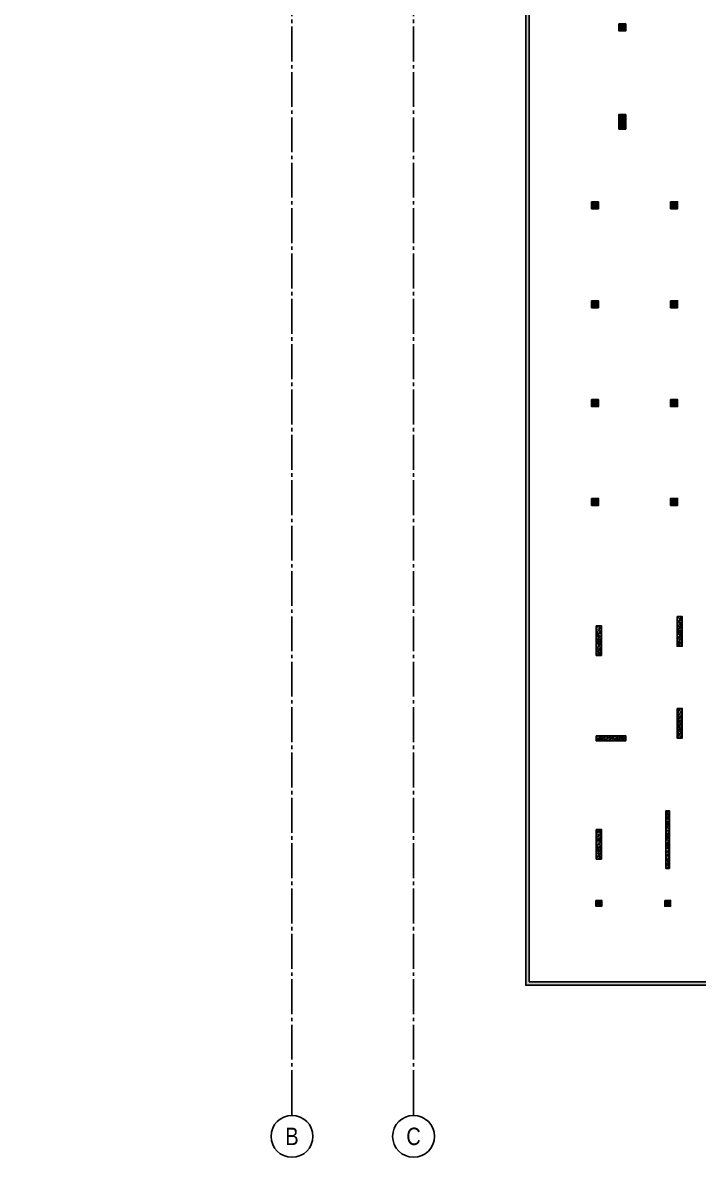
# Model space of a CAD drawing. Header units: millimetres. Extents: x 379264 to 1158416, y -283062 to 356890.
# Drawn here: x 393561 to 451642, y 71428 to 168967 of the extents above; entities that cross this region are included whole.
import ezdxf
from ezdxf.enums import TextEntityAlignment as Align

# ---------------------------------------------------------------- set-up
doc = ezdxf.new("R2010")
doc.units = ezdxf.units.MM
doc.linetypes.add('MB_Luoi truc$0$Center101', pattern=[13, 10, -1, 1, -1])
for name, color, linetype in [('mb_cot ham 2$0$Concrete Hatch', 218, 'Continuous'), ('mb_cot ham 2$0$Concrete Line', 6, 'Continuous'), ('mb_cot ham 2$0$Concrete Solid', 216, 'Continuous'), ('MB_Luoi truc$0$Grid', 34, 'Continuous'), ('MB_Luoi truc$0$Grid Line', 251, 'MB_Luoi truc$0$Center101')]:
    doc.layers.add(name, color=color, linetype=linetype)
doc.styles.add('MB_Luoi truc$0$Grid A-F$0$VNI-HelveCB', font='VHELVCB_0.TTF')

# ---------------------------------------------------------------- blocks, each defined once
blk = doc.blocks.new('*U1597')
at = {"layer": 'MB_Luoi truc$0$Grid', "lineweight": -2}
blk.add_line((0, -3), (0, 0), dxfattribs=at)
blk.add_circle((0, -9), 6, dxfattribs=at)
at = {"layer": 'MB_Luoi truc$0$Grid Line'}
blk.add_line((0, 0), (0, 631), dxfattribs=at)
at = {"layer": 'MB_Luoi truc$0$Grid', "lineweight": -2, "style": 'MB_Luoi truc$0$Grid A-F$0$VNI-HelveCB'}
for tag, p in [('GRIDSUB', (0, 640)), ('GRID', (0, -9))]:
    blk.add_attdef(tag, text='', height=5, dxfattribs=at).set_placement(p, align=Align.MIDDLE)
blk = doc.blocks.new('*U1647')
at = {"layer": 'mb_cot ham 2$0$Concrete Hatch'}
h = blk.add_hatch(dxfattribs=at)
h.set_pattern_fill('CONCRETE', color=256, scale=50, style=0, pattern_type=2)
h.set_pattern_definition([(45, (-150, -150), (-176.78, 176.78), []), (45, (-150, -100), (-353.55, 353.55), []), (50, (-150, -150), (358.63, -31.38), [37.5, -412.5]), (355, (-150, -150), (-69.38, 376.1), [30, -330]), (100.45, (-120.1, -152.6), (289.25, 344.72), [31.87, -350.57]), (46.18, (-150, -50), (533.6, -82.76), [56.25, -618.75]), (96.64, (-105.53, -56.9), (467.33, 487.06), [47.8, -525.86]), (351.18, (-150, -50), (467.33, 487.06), [45, -495]), (21, (-100, -75), (298.45, -201.3), [37.5, -412.5]), (326, (-100, -75), (121.66, 362.58), [30, -330]), (71.45, (-75.13, -91.78), (420.1, 161.27), [31.87, -350.57]), (37.5, (-150, -150), (6.08, 166.447), [0, -326, 0, -335, 0, -331.25]), (7.5, (-150, -150), (131.535, 197.206), [0, -191, 0, -318.5, 0, -126.25]), (327.5, (-261.5, -150), (266.91, -11.277), [0, -125, 0, -390, 0, -517.5]), (317.5, (-311.5, -150), (291.59, 50.05), [0, -162.5, 0, -259, 0, -367.5]), (0, (25, 25), (0, 875), [87.5, -787.5]), (0, (287.5, 200), (0, 875), [87.5, -787.5]), (0, (112.5, 550), (0, 875), [87.5, -350, 87.5, -350]), (90, (25, 25), (-875, 5e-14), [87.5, -787.5]), (90, (112.5, 550), (-875, 5e-14), [87.5, -787.5]), (90, (375, 200), (-875, 5e-14), [87.5, -787.5]), (90, (550, 462.5), (-875, 5e-14), [87.5, -787.5]), (135, (112.5, 25), (-875, 9e-14), [123.76, -1113.7]), (135, (200, 550), (-875, 9e-14), [123.76, -1113.7]), (45, (287.5, 200), (9e-14, 875), [123.76, -247.49, 123.76, -742.46]), (0, (-325, -150), (87.5, 87.5), [-175, 0])])
h.paths.add_polyline_path([(-300, 200), (-300, -300), (200, -300), (200, 200)])
at = {"layer": 'mb_cot ham 2$0$Concrete Solid'}
blk.add_hatch(color=256, dxfattribs=at).paths.add_polyline_path([(-300, 200), (-300, -300), (200, -300), (200, 200)])
at = {"layer": 'mb_cot ham 2$0$Concrete Line'}
blk.add_lwpolyline([(-300, 200), (-300, -300), (200, -300), (200, 200)], close=True, dxfattribs=at)
blk = doc.blocks.new('*U1650')
at = {"layer": 'mb_cot ham 2$0$Concrete Hatch'}
h = blk.add_hatch(dxfattribs=at)
h.set_pattern_fill('CONCRETE', color=256, scale=50, style=0, pattern_type=2)
h.set_pattern_definition([(45, (-50, -250), (-176.78, 176.78), []), (45, (-50, -200), (-353.55, 353.55), []), (50, (-50, -250), (358.63, -31.38), [37.5, -412.5]), (355, (-50, -250), (-69.38, 376.1), [30, -330]), (100.45, (-20.1, -252.6), (289.25, 344.72), [31.87, -350.57]), (46.18, (-50, -150), (533.62, -82.76), [56.25, -618.75]), (96.64, (-5.53, -156.9), (467.33, 487.06), [47.8, -525.86]), (351.18, (-50, -150), (467.33, 487.06), [45, -495]), (21, (0, -175), (298.45, -201.31), [37.5, -412.5]), (326, (0, -175), (121.66, 362.58), [30, -330]), (71.45, (24.87, -191.78), (420.1, 161.27), [31.87, -350.57]), (37.5, (-50, -250), (6.08, 166.447), [0, -326, 0, -335, 0, -331.25]), (7.5, (-50, -250), (131.535, 197.206), [0, -191, 0, -318.5, 0, -126.25]), (327.5, (-161.5, -250), (266.91, -11.277), [0, -125, 0, -390, 0, -517.5]), (317.5, (-211.5, -250), (291.59, 50.05), [0, -162.5, 0, -259, 0, -367.5]), (0, (125, -75), (0, 875), [87.5, -787.5]), (0, (387.5, 100), (0, 875), [87.5, -787.5]), (0, (212.5, 450), (0, 875), [87.5, -350, 87.5, -350]), (90, (125, -75), (-875, 5e-14), [87.5, -787.5]), (90, (212.5, 450), (-875, 5e-14), [87.5, -787.5]), (90, (475, 100), (-875, 5e-14), [87.5, -787.5]), (90, (650, 362.5), (-875, 5e-14), [87.5, -787.5]), (135, (212.5, -75), (-875, 9e-14), [123.76, -1113.7]), (135, (300, 450), (-875, 9e-14), [123.76, -1113.7]), (45, (387.5, 100), (9e-14, 875), [123.76, -247.49, 123.76, -742.46]), (0, (-225, -250), (87.5, 87.5), [-175, 0])])
h.paths.add_polyline_path([(-300, 200), (-300, -400), (300, -400), (300, 200)])
at = {"layer": 'mb_cot ham 2$0$Concrete Solid'}
blk.add_hatch(color=256, dxfattribs=at).paths.add_polyline_path([(-300, 200), (-300, -400), (300, -400), (300, 200)])
at = {"layer": 'mb_cot ham 2$0$Concrete Line'}
blk.add_lwpolyline([(-300, 200), (-300, -400), (300, -400), (300, 200)], close=True, dxfattribs=at)
blk = doc.blocks.new('*U1606')
at = {"layer": 'mb_cot ham 2$0$Concrete Hatch'}
h = blk.add_hatch(dxfattribs=at)
h.set_pattern_fill('CONCRETE', color=256, scale=50, style=0, pattern_type=2)
h.set_pattern_definition([(45, (-100, -2300), (-176.777, 176.777), []), (45, (-100, -2250), (-353.55, 353.55), []), (50, (-100, -2300), (358.63, -31.376), [37.5, -412.5]), (355, (-100, -2300), (-69.376, 376.096), [30, -330]), (100.451, (-70.1, -2302.6), (289.255, 344.72), [31.87, -350.57]), (46.184, (-100, -2200), (533.62, -82.76), [56.25, -618.75]), (96.636, (-55.53, -2206.9), (467.33, 487.06), [47.81, -525.86]), (351.184, (-100, -2200), (467.33, 487.06), [45, -495]), (21, (-50, -2225), (298.454, -201.31), [37.5, -412.5]), (326, (-50, -2225), (121.66, 362.575), [30, -330]), (71.451, (-25.13, -2241.78), (420.11, 161.265), [31.87, -350.57]), (37.5, (-100, -2300), (6.08, 166.447), [0, -326, 0, -335, 0, -331.25]), (7.5, (-100, -2300), (131.535, 197.206), [0, -191, 0, -318.5, 0, -126.25]), (327.5, (-211.5, -2300), (266.911, -11.2774), [0, -125, 0, -390, 0, -517.5]), (317.5, (-261.5, -2300), (291.593, 50.052), [0, -162.5, 0, -259, 0, -367.5]), (0, (75, -2125), (0, 875), [87.5, -787.5]), (0, (337.5, -1950), (0, 875), [87.5, -787.5]), (0, (162.5, -1600), (0, 875), [87.5, -350, 87.5, -350]), (90, (75, -2125), (-875, 5e-14), [87.5, -787.5]), (90, (162.5, -1600), (-875, 5e-14), [87.5, -787.5]), (90, (425, -1950), (-875, 5e-14), [87.5, -787.5]), (90, (600, -1687.5), (-875, 5e-14), [87.5, -787.5]), (135, (162.5, -2125), (-875.02, 9e-14), [123.76, -1113.7]), (135, (250, -1600), (-875.02, 9e-14), [123.76, -1113.7]), (45, (337.5, -1950), (9e-14, 875.02), [123.76, -247.49, 123.76, -742.46]), (0, (-275, -2300), (87.5, 87.5), [-175, 0])])
h.paths.add_polyline_path([(-250, 150), (-250, -2400), (200, -2400), (200, 150)])
at = {"layer": 'mb_cot ham 2$0$Concrete Solid'}
blk.add_hatch(color=256, dxfattribs=at).paths.add_polyline_path([(-250, 150), (-250, -2400), (200, -2400), (200, 150)])
at = {"layer": 'mb_cot ham 2$0$Concrete Line'}
blk.add_lwpolyline([(-250, 150), (-250, -2400), (200, -2400), (200, 150)], close=True, dxfattribs=at)
blk = doc.blocks.new('*U1615')
at = {"layer": 'mb_cot ham 2$0$Concrete Hatch'}
h = blk.add_hatch(dxfattribs=at)
h.set_pattern_fill('CONCRETE', color=256, scale=50, style=0, pattern_type=2)
h.set_pattern_definition([(45, (-200, -2300), (-176.777, 176.777), []), (45, (-200, -2250), (-353.55, 353.55), []), (50, (-200, -2300), (358.63, -31.376), [37.5, -412.5]), (355, (-200, -2300), (-69.376, 376.096), [30, -330]), (100.451, (-170.1, -2302.6), (289.255, 344.72), [31.87, -350.57]), (46.184, (-200, -2200), (533.62, -82.76), [56.25, -618.75]), (96.636, (-155.53, -2206.9), (467.33, 487.06), [47.81, -525.86]), (351.184, (-200, -2200), (467.33, 487.06), [45, -495]), (21, (-150, -2225), (298.454, -201.31), [37.5, -412.5]), (326, (-150, -2225), (121.66, 362.575), [30, -330]), (71.451, (-125.13, -2241.78), (420.11, 161.265), [31.87, -350.57]), (37.5, (-200, -2300), (6.08, 166.447), [0, -326, 0, -335, 0, -331.25]), (7.5, (-200, -2300), (131.535, 197.206), [0, -191, 0, -318.5, 0, -126.25]), (327.5, (-311.5, -2300), (266.911, -11.2774), [0, -125, 0, -390, 0, -517.5]), (317.5, (-361.5, -2300), (291.593, 50.052), [0, -162.5, 0, -259, 0, -367.5]), (0, (-25, -2125), (0, 875), [87.5, -787.5]), (0, (237.5, -1950), (0, 875), [87.5, -787.5]), (0, (62.5, -1600), (0, 875), [87.5, -350, 87.5, -350]), (90, (-25, -2125), (-875, 5e-14), [87.5, -787.5]), (90, (62.5, -1600), (-875, 5e-14), [87.5, -787.5]), (90, (325, -1950), (-875, 5e-14), [87.5, -787.5]), (90, (500, -1687.5), (-875, 5e-14), [87.5, -787.5]), (135, (62.5, -2125), (-875.02, 9e-14), [123.76, -1113.7]), (135, (150, -1600), (-875.02, 9e-14), [123.76, -1113.7]), (45, (237.5, -1950), (9e-14, 875.02), [123.76, -247.49, 123.76, -742.46]), (0, (-375, -2300), (87.5, 87.5), [-175, 0])])
h.paths.add_polyline_path([(-300, 150), (-300, -2400), (150, -2400), (150, 150)])
at = {"layer": 'mb_cot ham 2$0$Concrete Solid'}
blk.add_hatch(color=256, dxfattribs=at).paths.add_polyline_path([(-300, 150), (-300, -2400), (150, -2400), (150, 150)])
at = {"layer": 'mb_cot ham 2$0$Concrete Line'}
blk.add_lwpolyline([(-300, 150), (-300, -2400), (150, -2400), (150, 150)], close=True, dxfattribs=at)
blk = doc.blocks.new('*U1616')
at = {"layer": 'mb_cot ham 2$0$Concrete Hatch'}
h = blk.add_hatch(dxfattribs=at)
h.set_pattern_fill('CONCRETE', color=256, scale=50, style=0, pattern_type=2)
h.set_pattern_definition([(45, (-50, 100), (-176.777, 176.777), []), (45, (-50, 150), (-353.55, 353.55), []), (50, (-50, 100), (358.63, -31.376), [37.5, -412.5]), (355, (-50, 100), (-69.376, 376.096), [30, -330]), (100.451, (-20.1, 97.4), (289.255, 344.72), [31.87, -350.57]), (46.184, (-50, 200), (533.62, -82.76), [56.25, -618.75]), (96.636, (-5.53, 193.1), (467.33, 487.06), [47.805, -525.86]), (351.184, (-50, 200), (467.33, 487.06), [45, -495]), (21, (-1e-10, 175), (298.454, -201.31), [37.5, -412.5]), (326, (-1e-10, 175), (121.66, 362.575), [30, -330]), (71.451, (24.87, 158.22), (420.11, 161.265), [31.87, -350.57]), (37.5, (-50, 100), (6.08, 166.447), [0, -326, 0, -335, 0, -331.25]), (7.5, (-50, 100), (131.535, 197.206), [0, -191, 0, -318.5, 0, -126.25]), (327.5, (-161.5, 100), (266.911, -11.2774), [0, -125, 0, -390, 0, -517.5]), (317.5, (-211.5, 100), (291.593, 50.052), [0, -162.5, 0, -259, 0, -367.5]), (0, (125, 275), (0, 875), [87.5, -787.5]), (0, (387.5, 450), (0, 875), [87.5, -787.5]), (0, (212.5, 800), (0, 875), [87.5, -350, 87.5, -350]), (90, (125, 275), (-875, 5e-14), [87.5, -787.5]), (90, (212.5, 800), (-875, 5e-14), [87.5, -787.5]), (90, (475, 450), (-875, 5e-14), [87.5, -787.5]), (90, (650, 712.5), (-875, 5e-14), [87.5, -787.5]), (135, (212.5, 275), (-875.02, 9e-14), [123.76, -1113.7]), (135, (300, 800), (-875.02, 9e-14), [123.76, -1113.7]), (45, (387.5, 450), (9e-14, 875.02), [123.76, -247.485, 123.76, -742.455]), (0, (-225, 100), (87.5, 87.5), [-175, 0])])
h.paths.add_polyline_path([(-150, 2550), (-150, -2400), (150, -2400), (150, 2550)])
at = {"layer": 'mb_cot ham 2$0$Concrete Solid'}
blk.add_hatch(color=256, dxfattribs=at).paths.add_polyline_path([(-150, 2550), (-150, -2400), (150, -2400), (150, 2550)])
at = {"layer": 'mb_cot ham 2$0$Concrete Line'}
blk.add_lwpolyline([(-150, 2550), (-150, -2400), (150, -2400), (150, 2550)], close=True, dxfattribs=at)
blk = doc.blocks.new('*U1617')
at = {"layer": 'mb_cot ham 2$0$Concrete Hatch'}
h = blk.add_hatch(dxfattribs=at)
h.set_pattern_fill('CONCRETE', color=256, scale=50, style=0, pattern_type=2)
h.set_pattern_definition([(45, (2000, -300), (-176.777, 176.777), []), (45, (2000, -250), (-353.55, 353.55), []), (50, (2000, -300), (358.63, -31.376), [37.5, -412.5]), (355, (2000, -300), (-69.376, 376.096), [30, -330]), (100.451, (2029.9, -302.6), (289.255, 344.72), [31.87, -350.57]), (46.184, (2000, -200), (533.62, -82.76), [56.25, -618.75]), (96.636, (2044.47, -206.9), (467.33, 487.06), [47.8, -525.86]), (351.184, (2000, -200), (467.33, 487.06), [45, -495]), (21, (2050, -225), (298.454, -201.31), [37.5, -412.5]), (326, (2050, -225), (121.66, 362.575), [30, -330]), (71.451, (2074.87, -241.78), (420.11, 161.265), [31.87, -350.57]), (37.5, (2000, -300), (6.08, 166.447), [0, -326, 0, -335, 0, -331.25]), (7.5, (2000, -300), (131.535, 197.206), [0, -191, 0, -318.5, 0, -126.25]), (327.5, (1888.5, -300), (266.911, -11.2774), [0, -125, 0, -390, 0, -517.5]), (317.5, (1838.5, -300), (291.593, 50.052), [0, -162.5, 0, -259, 0, -367.5]), (0, (2175, -125), (0, 875), [87.5, -787.5]), (0, (2437.5, 50), (0, 875), [87.5, -787.5]), (0, (2262.5, 400), (0, 875), [87.5, -350, 87.5, -350]), (90, (2175, -125), (-875, 5e-14), [87.5, -787.5]), (90, (2262.5, 400), (-875, 5e-14), [87.5, -787.5]), (90, (2525, 50), (-875, 5e-14), [87.5, -787.5]), (90, (2700, 312.5), (-875, 5e-14), [87.5, -787.5]), (135, (2262.5, -125), (-875.02, 9e-14), [123.76, -1113.7]), (135, (2350, 400), (-875.02, 9e-14), [123.76, -1113.7]), (45, (2437.5, 50), (9e-14, 875.02), [123.76, -247.485, 123.76, -742.455]), (0, (1825, -300), (87.5, 87.5), [-175, 0])])
h.paths.add_polyline_path([(-250, 100), (-250, -350), (2300, -350), (2300, 100)])
at = {"layer": 'mb_cot ham 2$0$Concrete Solid'}
blk.add_hatch(color=256, dxfattribs=at).paths.add_polyline_path([(-250, 100), (-250, -350), (2300, -350), (2300, 100)])
at = {"layer": 'mb_cot ham 2$0$Concrete Line'}
blk.add_lwpolyline([(-250, 100), (-250, -350), (2300, -350), (2300, 100)], close=True, dxfattribs=at)

msp = doc.modelspace()

# ---------------------------------------------------------------- hatches: boundary and pattern name
at = {"layer": 'mb_cot ham 2$0$Concrete Hatch'}
h = msp.add_hatch(dxfattribs=at)
h.set_pattern_fill('BTCT', color=256, scale=100, style=0, pattern_type=2)
h.set_pattern_definition([(45, (404461.1, 95217.43), (-176.7767, 176.7767), []), (45, (404461.1, 95327.43), (-176.7767, 176.7767), []), (50, (404461.1, 95217.43), (717.2602, -62.7521), [75, -825]), (355, (404461.1, 95217.4), (-138.7513, 752.192), [60, -660]), (100.4514, (404520.9, 95212.2), (578.5094, 689.4395), [63.7402, -701.142]), (46.1842, (404461.1, 95417.4), (1067.241, -165.519), [112.5, -1237.5]), (96.6356, (404550, 95403.6), (934.6627, 974.118), [95.61, -1051.713]), (351.1842, (404461.1, 95417.4), (934.662, 974.1186), [90, -990]), (21, (404561.1, 95367.43), (596.907, -402.6189), [75, -825]), (326, (404561.1, 95367.4), (243.3153, 725.15), [60, -660]), (71.4514, (404610.85, 95333.9), (840.2226, 322.5305), [63.7402, -701.142]), (37.5, (404461.1, 95217.43), (12.15986, 332.89385), [0, -652, 0, -670, 0, -662.5]), (7.5, (404461.1, 95217.43), (263.06954, 394.4117), [0, -382, 0, -637, 0, -252.5]), (327.5, (404238.1, 95217.43), (533.82244, -22.55487), [0, -250, 0, -780, 0, -1035]), (317.5, (404138.1, 95217.43), (583.1862, 100.105), [0, -325, 0, -518, 0, -735]), (0, (404811.1, 95567.4), (0, 1750), [175, -1575]), (0, (405336.1, 95917.4), (0, 1750), [175, -1575]), (0, (404986.1, 96617.4), (0, 1750), [175, -700, 175, -700]), (90, (404811.1, 95567.4), (-1750, 1e-13), [175, -1575]), (90, (404986.1, 96617.4), (-1750, 1e-13), [175, -1575]), (90, (405511.1, 95917.4), (-1750, 1e-13), [175, -1575]), (90, (405861.1, 96442.4), (-1750, 1e-13), [175, -1575]), (135, (404986.1, 95567.4), (-1750.033, 2e-13), [247.52, -2227.4]), (135, (405161.1, 96617.4), (-1750.033, 2e-13), [247.52, -2227.4]), (45, (405336.1, 95917.4), (0, 1750.033), [247.52, -494.97, 247.52, -1484.91]), (0, (404111.1, 95217.43), (175, 175), [-350, 0])])
h.paths.add_polyline_path([(510211.11, 89303.8), (507895.84, 86517.43), (437111.11, 86517.43), (437111.11, 179567.43), (404461.11, 179567.43), (404461.11, 180967.43), (393861.11, 180967.43), (393861.11, 258317.43), (503994.83, 258317.43), (510211.11, 253327.84), (510211.11, 222639.3), (510211.11, 222558.4)], flags=16)
h.paths.add_polyline_path([(504100.34, 258617.43), (393561.11, 258617.43), (393561.11, 180667.43), (404161.11, 180667.43), (404161.11, 179267.43), (436811.11, 179267.43), (436811.11, 86217.43), (508036.61, 86217.43), (510511.11, 89195.42), (510511.11, 253471.73)])
at = {"layer": 'mb_cot ham 2$0$Concrete Solid'}
h = msp.add_hatch(color=256, dxfattribs=at)
h.paths.add_polyline_path([(510211.11, 89303.8), (507895.84, 86517.43), (437111.11, 86517.43), (437111.11, 179567.43), (404461.11, 179567.43), (404461.11, 180967.43), (393861.11, 180967.43), (393861.11, 258317.43), (503994.83, 258317.43), (510211.11, 253327.84)], flags=16)
h.paths.add_polyline_path([(504100.34, 258617.43), (393561.11, 258617.43), (393561.11, 180667.43), (404161.11, 180667.43), (404161.11, 179267.43), (436811.11, 179267.43), (436811.11, 86217.43), (508036.61, 86217.43), (510511.11, 89195.42), (510511.11, 253471.73)])

# ---------------------------------------------------------------- linework, layer by layer
at = {"layer": 'mb_cot ham 2$0$Concrete Line'}
for points in [[(436811.11, 179267.43), (404161.11, 179267.43), (404161.11, 180667.43), (393561.11, 180667.43), (393561.11, 258617.43), (504100.34, 258617.43), (510511.11, 253471.73), (510511.11, 89195.42), (508036.61, 86217.43), (436811.11, 86217.43)], [(437111.11, 179567.43), (404461.11, 179567.43), (404461.11, 180967.43), (393861.11, 180967.43), (393861.11, 258317.43), (503994.83, 258317.43), (510211.11, 253327.84), (510211.11, 89303.8), (507895.84, 86517.43), (437111.11, 86517.43)]]:
    msp.add_lwpolyline(points, close=True, dxfattribs=at)

# ---------------------------------------------------------------- block references
for name, p in [('*U1650', (445111.11, 168667.43)), ('*U1650', (445111.11, 160867.43)), ('*U1650', (445111.11, 160217.43)), ('*U1650', (442761.11, 153367.43)), ('*U1650', (449561.11, 153367.43)), ('*U1650', (442761.11, 144867.43)), ('*U1650', (449561.11, 144867.43)), ('*U1650', (442761.11, 136367.43)), ('*U1650', (449561.11, 136367.43)), ('*U1650', (442761.11, 127867.43)), ('*U1650', (449561.11, 127867.43)), ('*U1647', (443136.11, 93317.43)), ('*U1647', (449061.11, 93317.43))]:
    msp.add_blockref(name, p)
for name, p in [('*U1615', (443161.11, 116967.43)), ('*U1606', (450061.11, 117767.43)), ('*U1615', (450113.65, 109867.43)), ('*U1617', (443111.11, 107567.43)), ('*U1616', (449011.11, 98667.43)), ('*U1615', (443161.11, 99467.43))]:
    msp.add_blockref(name, p, dxfattribs=at)
at = {"layer": 'MB_Luoi truc$0$Grid'}
ref = msp.add_blockref('*U1597', (416711.11, 75928.27), dxfattribs=dict(at, xscale=300, yscale=300, zscale=300))
ref.add_attrib('GRID', 'B', dxfattribs={"lineweight": -2, "height": 1500, "style": 'MB_Luoi truc$0$Grid A-F$0$VNI-HelveCB'}).set_placement((416711.11, 73228.27), align=Align.MIDDLE)
ref = msp.add_blockref('*U1597', (427161.11, 75928.27), dxfattribs=dict(at, xscale=300, yscale=300, zscale=300))
ref.add_attrib('GRID', 'C', dxfattribs={"lineweight": -2, "height": 1500, "style": 'MB_Luoi truc$0$Grid A-F$0$VNI-HelveCB'}).set_placement((427161.11, 73228.27), align=Align.MIDDLE)

doc.saveas('drawing.dxf')
